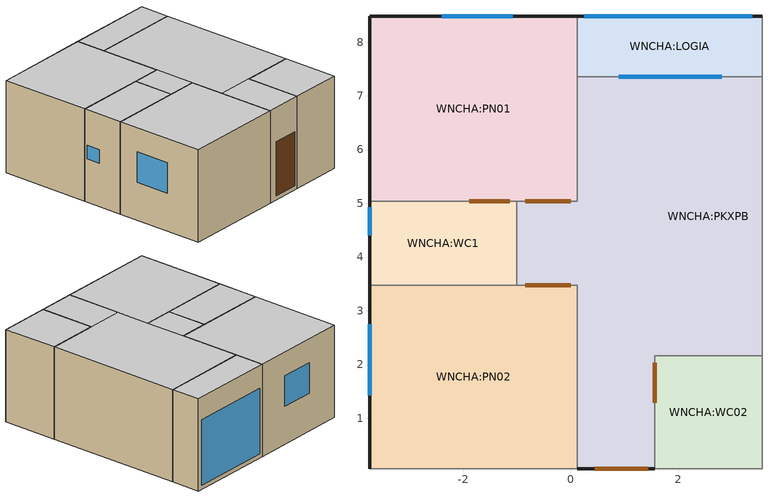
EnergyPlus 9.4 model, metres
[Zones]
WNCHA:PN02
 floor outside (Project external floor): 0.12,0.06 -3.75,0.06 -3.75,3.48 0.12,3.48 z0
 wall outside (250mm Example Extender Wall): -3.75,3.48 -3.75,0.06 z0:3.5
 wall to WNCHA:PKXPB (Partition Example - 140mm): 0.12,0.06 0.12,3.48 -1.01,3.48 z0:3.5
 wall to WNCHA:WC1 (Partition Example - 140mm): -1.01,3.48 -3.75,3.48 z0:3.5
 wall adiabatic (Partition Example-180mm): -3.75,0.06 0.12,0.06 z0:3.5
 window (Dbl LoE (e2=.1) Tint 6mm/13mm Arg - 1001): -3.75,2.75 -3.75,1.43 z1.44:2.6
 door inside (Project internal door): 0,3.48 -0.85,3.48 z0.15:2.2
 ceiling adiabatic (Project internal floor_Reversed): -3.75,0.06 0.12,0.06 0.12,3.48 -3.75,3.48 z3.5
WNCHA:PKXPB
 floor outside (Project external floor): 3.56,2.17 1.56,2.17 1.56,7.36 3.56,7.36 z0; 1.56,0.06 0.12,0.06 0.12,3.48 1.56,3.48 z0; 0.12,3.48 -1.01,3.48 -1.01,5.04 0.12,5.04 z0; 1.56,3.48 0.12,3.48 0.12,7.36 1.56,7.36 z0
 wall outside (Example Wall): 0.12,0.06 1.56,0.06 z0:3.5
 wall to WNCHA:WC02 (Partition Example - 140mm): 1.56,0.06 1.56,2.17 3.56,2.17 z0:3.5
 wall adiabatic (Partition Example-180mm): 3.56,2.17 3.56,7.36 z0:3.5
 wall to WNCHA:LOGIA (250mm Example Extender Wall): 3.56,7.36 0.12,7.36 z0:3.5
 wall to WNCHA:PN01 (Partition Example - 140mm): 0.12,7.36 0.12,5.04 -1.01,5.04 z0:3.5
 wall to WNCHA:WC1 (Partition Example - 140mm): -1.01,5.04 -1.01,3.48 z0:3.5
 window inside (Dbl LoE (e2=.1) Tint 6mm/13mm Arg - 1001): 2.81,7.36 0.89,7.36 z0.19:2.31
 door inside (Project internal door): 1.56,1.29 1.56,2.04 / 0,5.04 -0.85,5.04 z0.15:2.2
 door (Project external door): 0.44,0.06 1.44,0.06 z0.15:2.2
 ceiling adiabatic (Project internal floor_Reversed): -1.01,3.48 0.12,3.48 0.12,5.04 -1.01,5.04 z3.5; 0.12,0.06 1.56,0.06 1.56,2.17 0.12,2.17 z3.5; 0.12,2.17 3.56,2.17 3.56,7.36 0.12,7.36 z3.5
WNCHA:WC1
 floor outside (Project external floor): -1.01,3.48 -3.75,3.48 -3.75,5.04 -1.01,5.04 z0
 wall outside (250mm Example Extender Wall): -3.75,5.04 -3.75,3.48 z0:3.5
 wall to WNCHA:PN01 (Partition Example - 140mm_Rev): -1.01,5.04 -3.75,5.04 z0:3.5
 window (Dbl LoE (e2=.1) Tint 6mm/13mm Arg - 1001): -3.75,4.93 -3.75,4.41 z1.64:2.16
 door inside (Project internal door): -1.14,5.04 -1.89,5.04 z0.15:2.2
 ceiling adiabatic (Project internal floor_Reversed): -3.75,3.48 -1.01,3.48 -1.01,5.04 -3.75,5.04 z3.5
WNCHA:WC02
 floor outside (Project external floor): 3.56,0.06 1.56,0.06 1.56,2.17 3.56,2.17 z0
 wall adiabatic (Partition Example-180mm): 1.56,0.06 3.56,0.06 3.56,2.17 z0:3.5
 ceiling adiabatic (Project internal floor_Reversed): 1.56,0.06 3.56,0.06 3.56,2.17 1.56,2.17 z3.5
WNCHA:LOGIA
 floor outside (Project external floor): 3.56,7.36 0.12,7.36 0.12,8.49 3.56,8.49 z0
 wall outside (250mm Example Extender Wall): 3.56,8.49 0.12,8.49 z0:3.5
 wall to WNCHA:PN01 (250mm Example Extender Wall_Rev): 0.12,8.49 0.12,7.36 z0:3.5
 wall adiabatic (Partition Example-180mm): 3.56,7.36 3.56,8.49 z0:3.5
 window (Perfectly Clear - 1002): 3.38,8.49 0.25,8.49 z0.15:2.63
 ceiling adiabatic (Project internal floor_Reversed): 0.12,7.36 3.56,7.36 3.56,8.49 0.12,8.49 z3.5
WNCHA:PN01
 floor outside (Project external floor): 0.12,5.04 -3.75,5.04 -3.75,8.49 0.12,8.49 z0
 wall outside (250mm Example Extender Wall): 0.12,8.49 -3.75,8.49 -3.75,5.04 z0:3.5
 window (Dbl LoE (e2=.1) Tint 6mm/13mm Arg - 1001): -1.08,8.49 -2.4,8.49 z1.44:2.6
 ceiling adiabatic (Project internal floor_Reversed): -3.75,5.04 0.12,5.04 0.12,8.49 -3.75,8.49 z3.5
[Site:Location]
Untitled (01-01:31-12)  (01-01:31-12): 21.03, 105.8, 7, 6
[Building]
NOXH1: 0, Suburbs, .04, .4, FullExterior, 25, 6
[Material]
External Rendering_.025: Rough, .025, 0.5, 1300, 1000, 0.9, 0.7, 0.7
MW Stone Wool (rolls)_.1025: Rough, .1025, 0.04, 30, 840, 0.9, 0.6, 0.6
Timber Flooring_.005: Rough, .005, 0.14, 650, 1200, 0.9, 0.78, 0.78
Cast Concrete (Dense)_.1: Rough, .1, 1.4, 2100, 840, 0.9, 0.6, 0.6
Cement/plaster/mortar - gypsum plaster_.015: Rough, .015, 0.51, 1120, 960, 0.9, 0.6, 0.6
Brick_.11: Rough, .11, 0.72, 1920, 840, 0.9, 0.6, 0.6
Painted Oak_.035: Rough, .035, 0.19, 700, 2390, 0.9, 0.5, 0.5
Cement/plaster/mortar - cement plaster_.015: Rough, .015, 0.72, 1760, 840, 0.9, 0.6, 0.6
Brick_.22: Rough, .22, 0.72, 1920, 840, 0.9, 0.6, 0.6
Brick_.15: Rough, .15, 0.72, 1920, 840, 0.9, 0.6, 0.6
Aerated Concrete Slab_.125: Rough, .125, 0.16, 500, 840, 0.9, 0.6, 0.6
Aerated Concrete Slab_.055: Rough, .055, 0.16, 500, 840, 0.9, 0.6, 0.6
[WindowMaterial:Glazing]
3: SpectralAverage, .006, .775, .071, .071, .881, .08, .08, 0, .84, .84, .9, 1
44: SpectralAverage, .006, .36, .093, .2, .5, .035, .054, 0, .84, .1, .9, 1
100: SpectralAverage, .003, .99, .005, .005, .99, .005, .005, .99, .005, .005, 5, 1
[WindowMaterial:Gas]
1004: Argon, .013
[Construction]
Project external floor: External Rendering_.025, MW Stone Wool (rolls)_.1025, Timber Flooring_.005
Project internal floor_Reversed: Cast Concrete (Dense)_.1
Partition Example - 140mm; Partition Example - 140mm_Rev: Cement/plaster/mortar - gypsum plaster_.015, Brick_.11, Cement/plaster/mortar - gypsum plaster_.015
Project internal door; Project external door: Painted Oak_.035
250mm Example Extender Wall; 250mm Example Extender Wall_Rev: Cement/plaster/mortar - cement plaster_.015, Brick_.22, Cement/plaster/mortar - cement plaster_.015
Partition Example-180mm: Cement/plaster/mortar - gypsum plaster_.015, Brick_.15, Cement/plaster/mortar - gypsum plaster_.015
Example Wall: Aerated Concrete Slab_.125, Aerated Concrete Slab_.055
Dbl LoE (e2=.1) Tint 6mm/13mm Arg - 1001: 44, 1004, 3
Perfectly Clear - 1002: 100
[Zone]
WNCHA:PN02: 0, 1, 1, 38.7695, 11.573, TARP, Yes
WNCHA:PKXPB: 0, 1, 1, 68.8868, 20.5632, TARP, Yes
WNCHA:WC02: 0, 1, 1, 11.9871, 3.5783, TARP, Yes
WNCHA:WC1: 0, 1, 1, 11.5119, 3.4364, TARP, Yes
WNCHA:PN01: 0, 1, 1, 37.0346, 11.0551, TARP, Yes
WNCHA:LOGIA: 0, 1, 1, 8.1442, 2.4311, TARP, Yes
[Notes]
IDF pruned for safer DesignBuilder import
Source: Test1_for_DB_import.idf
Kept: Version, Site:Location, Building, GlobalGeometryRules, Zone,
supported geometry/fenestration/shading objects, and only the referenced
Construction / Material / Glazing / Gas / Frame objects.
Removed: simulation, schedules, loads, infiltration/ventilation, HVAC, sizing,
water use, outputs, diagnostics, environmental impact/report objects.
